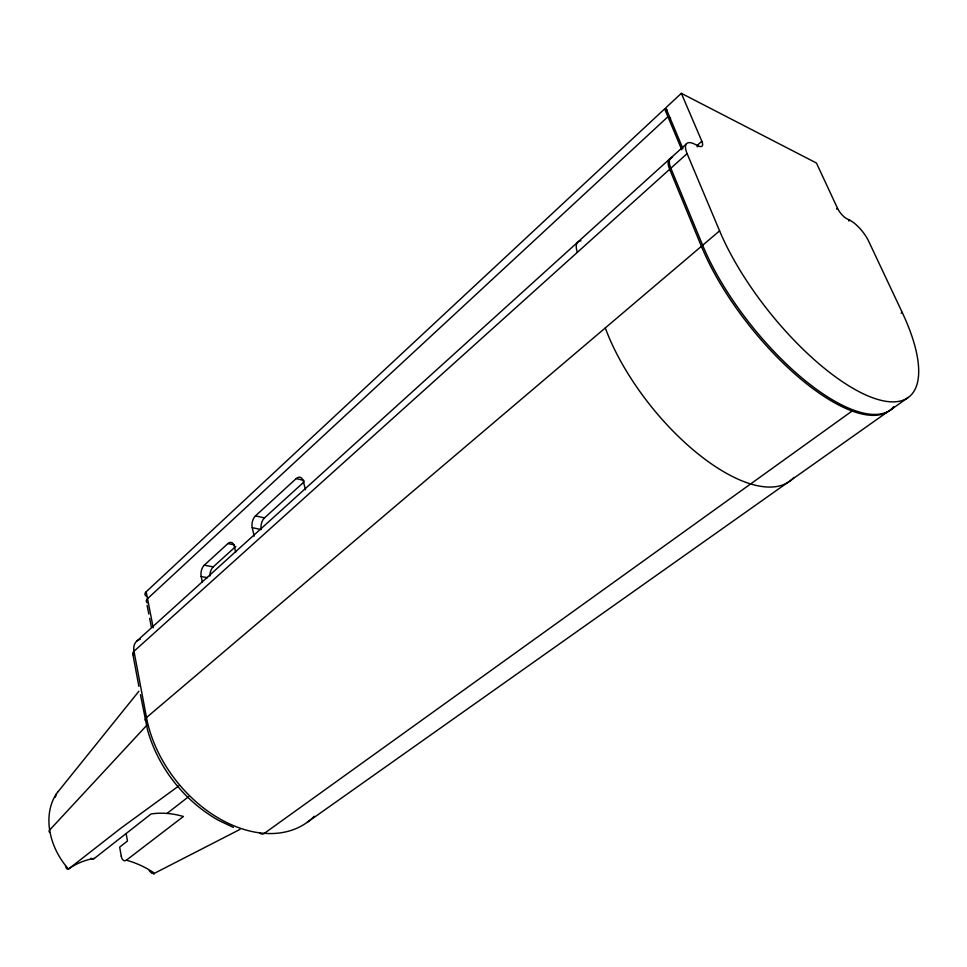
<?xml version="1.0" encoding="UTF-8"?>
<svg xmlns="http://www.w3.org/2000/svg" width="967" height="967" viewBox="0 0 967 967"><rect width="100%" height="100%" fill="white"/><g stroke="black" fill="none" stroke-linecap="round" stroke-linejoin="round"><path stroke-width="1.45" d="M55.24 797.267L56.533 793.605A63.991 49.68 51.7 0 0 68.439 869.019L66.602 868.704L65.49 865.961M138.922 691.2L56.932 793.109M146.887 725.177L49.668 830.024A7.748 2.913 -10.2 0 0 49.74 832.369M146.44 596.24A8.099 3.941 -10.9 0 1 146.174 591.78L664.643 108.896L667.327 110.238M681.348 93.34L701.837 141.23A11.133 4.086 49.4 0 1 698.271 145.92L694.451 144.035A22.495 8.365 49.6 0 0 687.09 153.608L719.593 230.859A153.946 56.352 51.4 0 0 865.973 395.044A153.946 56.352 51.4 0 0 902.211 312.438L868.692 241.291A20.416 6.938 51.4 0 0 849.763 220.21L847.019 218.856A10.141 3.421 51.1 0 1 837.507 208.268L816.438 163.024L681.348 93.34L665.792 107.82L682.968 148.713M254.2 536.177L252.218 527.644A8.679 5.053 -78 0 1 255.469 515.894L296.204 478.592L303.989 480.478M202.381 582.255L201.16 576.525A8.413 4.75 -79.2 0 1 204.291 565.163L227.91 543.563L234.34 544.88M252.218 527.644L261.247 529.578A8.643 5.065 -78 0 1 264.499 517.877L304.182 481.784M209.875 576.09A8.377 4.762 -79.2 0 1 213.236 566.892L235.827 546.379M137.048 640.867L669.684 158.963M670.252 158.503L686.377 143.914M671.388 158.298A22.301 8.522 49.6 0 0 669.66 169.298L134.002 651.25A8.352 3.832 -10.8 0 0 133.881 655.324M892.988 407.941A152.774 57.404 51.4 0 1 799.866 376.163A152.774 57.404 51.4 0 1 702.646 245.255L670.856 168.222L687.09 153.608M696.82 145.739L701.837 141.23M697.267 146.827L698.271 145.92M669.66 169.298L701.401 246.319L146.488 717.55A8.522 3.626 -11.2 0 0 146.307 721.418M702.646 245.255L719.593 230.859M836.515 209.077L837.507 208.268M848.772 221.008L849.763 220.21M178.726 785.99L120.875 828.175L68.887 868.741A96.349 76.719 57.5 0 1 94.452 858.358L151.082 813.96A100.084 76.466 56.7 0 1 183.404 816.486L126.375 860.195A7.591 4.086 -84.6 0 1 121.274 856.182M167.013 813.44L188.565 796.711M901.171 313.211L902.211 312.438M852.084 411.035L264.354 833.349A8.425 5.04 -84.9 0 1 260.014 833.203M307.035 822.446L886.932 412.317M890.728 409.827L908.279 397.425M240.034 829.384L154.575 873.225A96.349 76.719 57.5 0 0 126.375 860.195M153.958 873.515L151.686 873.225L149.184 870.711M201.16 576.525L207.567 577.722M204.291 565.163L213.236 566.892M255.469 515.894L264.499 517.877M233.434 827.389L219.255 820.717M670.614 118.083L667.931 116.741L147.528 598.67A8.111 3.928 -11 0 0 147.347 602.84M218.687 820.415C184.624 801.256 158.528 768.245 147.733 730.677M664.643 108.896L681.795 149.776M147.564 730.061L140.445 694.657M305.487 489.822L303.287 481.155A8.908 5.294 -76.9 0 0 296.204 478.592M235.658 552.157L234.352 546.367A8.534 4.883 -78.7 0 0 227.91 543.563M146.174 591.78L153.221 627.764M147.117 605.366L148.797 614.033M149.655 618.384L151.36 627.124M132.793 653.982L138.885 686.365M126.181 833.759L127.463 841.036L119.666 847.104L121.25 856.206M670.856 168.222A22.314 8.522 49.6 0 1 672.573 157.222M154.249 873.817A7.555 2.514 -48.7 0 1 153.693 873.987M57.778 791.695A7.712 0.653 -57.1 0 1 57.79 791.816M94.452 858.406A7.688 4.049 -84.6 0 1 91.103 858.2M68.838 868.68A7.712 4.11 43 0 1 68.343 868.898M893.713 406.66A152.677 57.476 51.4 0 1 801.256 379.439A152.677 57.476 51.4 0 1 701.401 246.319M577.42 252.29A21.31 9.332 49.3 0 1 580.998 240.868M794.004 477.372A146.005 63.024 51.5 0 1 699.504 455.034A146.005 63.024 51.5 0 1 605.282 327.934M140.275 639.235A16.536 11.677 47.4 0 0 134.002 651.25L146.488 717.55A113.707 79.463 51.7 0 0 218.385 818.046A113.707 79.463 51.7 0 0 314.263 816.257"/></g></svg>
